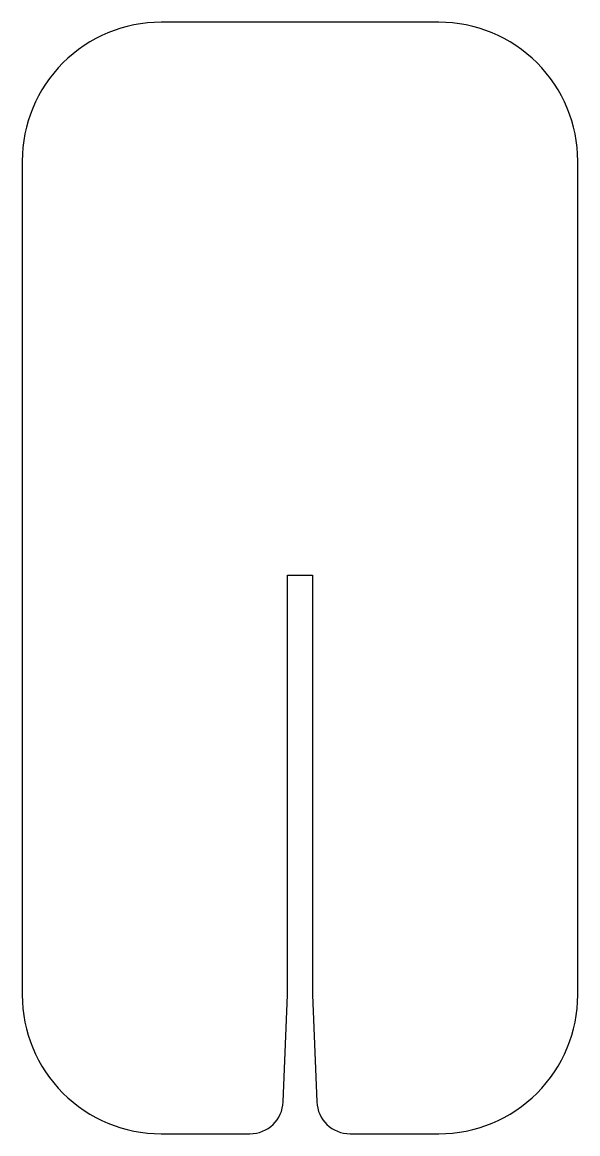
# Model space of a CAD drawing. Header units: inches. Extents: x 0 to 1, y 0 to 2.
import ezdxf

# ---------------------------------------------------------------- set-up
doc = ezdxf.new("R2010")
doc.units = ezdxf.units.IN
doc.header["$MEASUREMENT"] = 0

msp = doc.modelspace()

# ---------------------------------------------------------------- linework, layer by layer
msp.add_lwpolyline([(0.4099, 0, 0.402552), (0.4698, 0.0576), (0.4775, 0.25), (0.4775, 1.005), (0.5225, 1.005), (0.5225, 0.25), (0.5302, 0.0576, 0.402552), (0.5901, 0), (0.75, 0, 0.414214), (1, 0.25), (1, 1.75, 0.414214), (0.75, 2), (0.25, 2, 0.414214), (0, 1.75), (0, 0.25, 0.414214), (0.25, 0)], format="xyb", close=True)

doc.saveas('drawing.dxf')
